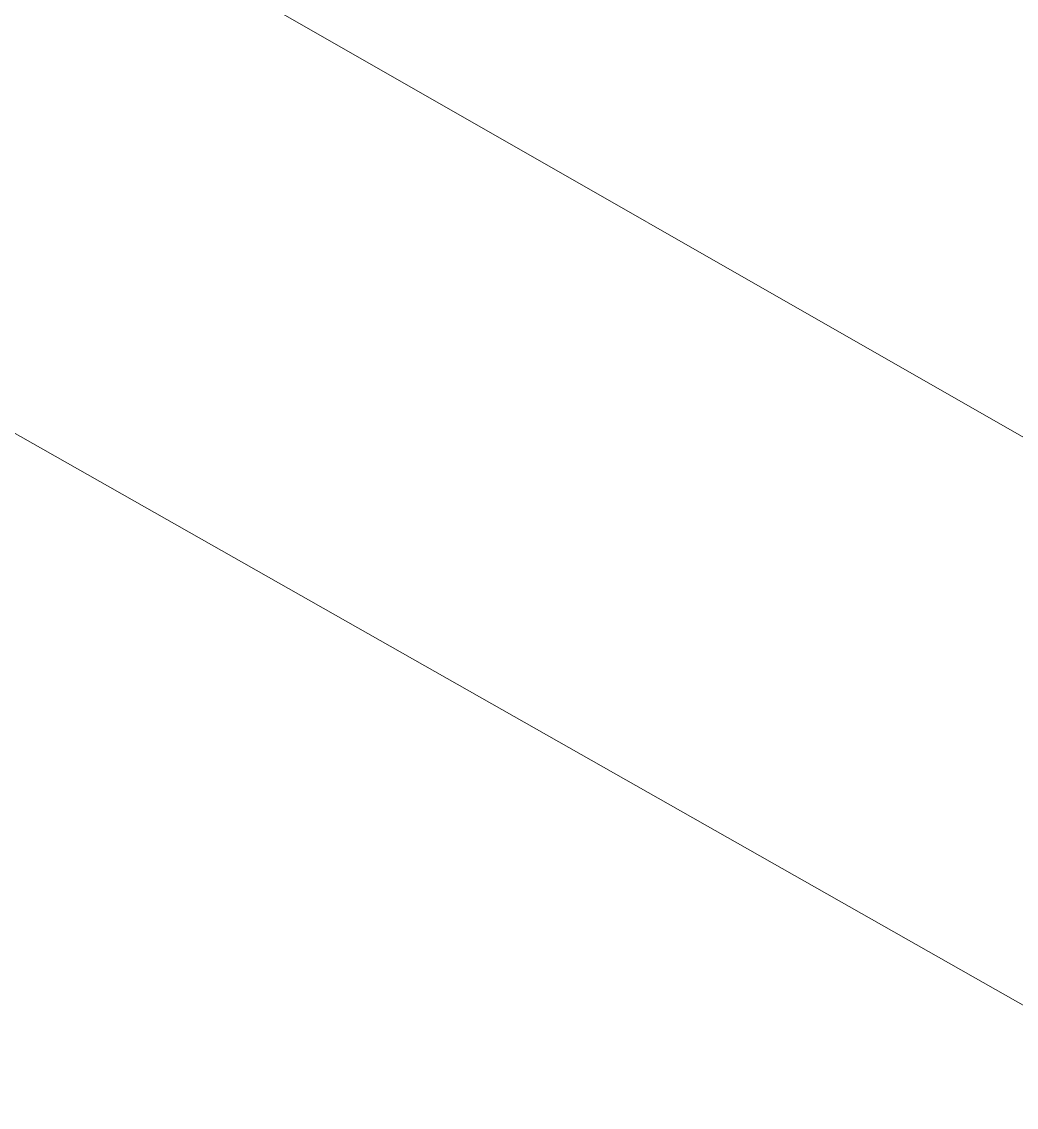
# Model space of a CAD drawing. Header units: metres. Extents: x 431006 to 434411, y 2469261 to 2473208.
# Drawn here: x 432370.54 to 432375.15, y 2471665.92 to 2471670.96 of the extents above; entities that cross this region are included whole.
import ezdxf

# ---------------------------------------------------------------- set-up
doc = ezdxf.new("R2010")
doc.units = ezdxf.units.M
doc.header["$MEASUREMENT"] = 0
doc.linetypes.add('ACAD_ISO02W100', pattern=[15, 12, -3])
doc.layers.add('duong be tong-ks', color=8, linetype='Continuous', lineweight=18)
doc.layers.add('mat nuoc-ks', color=8, linetype='DUONG_MEP_NUOC', lineweight=18)
doc.linetypes.add('DUONG_MEP_NUOC', pattern='A,0.2,[130,ltypeshp.shx,S=0.15,R=0,X=0,Y=0.15],0.05,[130,ltypeshp.shx,S=0.15,R=0,X=0,Y=0.15],1', length=1.25)

msp = doc.modelspace()

# ---------------------------------------------------------------- hatches: boundary and pattern name
at = {"layer": 'mat nuoc-ks', "linetype": 'ACAD_ISO02W100'}
h = msp.add_hatch(dxfattribs=at)
h.set_pattern_fill('MUDST', color=9, scale=10, style=0)
edge = h.paths.add_edge_path()
edge.add_spline(control_points=[(432454.8855, 2471844.9057), (432453.7432, 2471843.7347), (432452.2213, 2471841.0108), (432449.6786, 2471837.4581), (432448.8785, 2471833.3977), (432452.1298, 2471828.4758), (432456.8801, 2471822.1122), (432464.3318, 2471816.1444), (432471.8924, 2471812.5866), (432477.6816, 2471814.1608), (432482.355, 2471814.8961), (432487.6869, 2471814.8183), (432492.5629, 2471813.4212), (432497.7486, 2471813.042), (432500.2632, 2471816.428), (432500.2809, 2471819.8225), (432501.4251, 2471823.2091), (432498.1789, 2471827.3371), (432490.5173, 2471826.0732), (432482.4285, 2471829.1787), (432475.0702, 2471833.4828), (432472.2365, 2471840.4946), (432468.5234, 2471845.0558), (432469.0078, 2471851.8331), (432463.11, 2471850.7955), (432458.3965, 2471851.597), (432456.7416, 2471847.5775), (432455.7844, 2471845.8272), (432454.8855, 2471844.9057)], knot_values=[0, 0, 0, 0, 4.907698, 9.198282, 13.23321, 16.204981, 26.330746, 37.18561, 44.855517, 49.904104, 54.648013, 59.147831, 65.611945, 70.428928, 72.932066, 77.223848, 80.655469, 82.688982, 91.646183, 100.647606, 109.05736, 116.01793, 122.441503, 127.275139, 131.198062, 137.259811, 139.445885, 143.308001, 143.308001, 143.308001, 143.308001], degree=3, periodic=0)
edge = h.paths.add_edge_path()
edge.add_spline(control_points=[(432399.0387, 2471887.4183), (432395.8471, 2471885.0269), (432390.7504, 2471881.1108), (432386.3381, 2471874.1748), (432384.9175, 2471866.4003), (432396.4369, 2471860.5652), (432407.0724, 2471852.8137), (432419.892, 2471843.4238), (432432.343, 2471844.5129), (432437.6684, 2471850.4943), (432443.7165, 2471857.4248), (432437.0776, 2471865.6372), (432437.6095, 2471873.692), (432438.501, 2471880.0615), (432434.5726, 2471883.8891), (432429.4382, 2471889.2609), (432419.339, 2471889.9254), (432414.421, 2471896.6543), (432408.0571, 2471898.6048), (432404.6161, 2471891.927), (432385.4704, 2471876.7416), (432400.5144, 2471888.524), (432399.0387, 2471887.4183)], knot_values=[0, 0, 0, 0, 11.964381, 18.728651, 25.017518, 32.346973, 52.619067, 67.664658, 77.772566, 86.372389, 91.555968, 103.032299, 110.878588, 116.303196, 120.848039, 126.339436, 138.554712, 147.522504, 151.041707, 155.479834, 170.802374, 176.334366, 176.334366, 176.334366, 176.334366], degree=3, periodic=0)
edge = h.paths.add_edge_path()
edge.add_spline(control_points=[(432346.5103, 2471919.6608), (432344.7481, 2471916.3793), (432339.6118, 2471910.366), (432332.6993, 2471903.3053), (432330.0912, 2471896.5089), (432330.1122, 2471889.9982), (432334.3857, 2471882.6026), (432337.6729, 2471872.7795), (432341.9029, 2471864.4629), (432341.4188, 2471856.3999), (432342.6277, 2471849.3487), (432339.7194, 2471843.1992), (432340.0428, 2471838.5713), (432338.5149, 2471833.4215), (432343.7395, 2471834.2628), (432347.2935, 2471832.8927), (432357.616, 2471833.3952), (432361.1252, 2471848.1435), (432361.2048, 2471864.2919), (432377.3856, 2471867.4821), (432382.4421, 2471882.4078), (432395.5626, 2471888.1761), (432400.8385, 2471897.8836), (432406.3071, 2471902.6342), (432408.3276, 2471908.9177), (432401.2644, 2471913.1967), (432398.232, 2471922.7564), (432389.1463, 2471926.5691), (432382.4378, 2471931.9452), (432376.2482, 2471927.5806), (432369.3445, 2471924.6135), (432362.5838, 2471926.5991), (432357.0935, 2471929.267), (432351.5464, 2471927.6604), (432348.1771, 2471923.5708), (432347.1169, 2471920.7903), (432346.5103, 2471919.6608)], knot_values=[0, 0, 0, 0, 11.174396, 23.515688, 29.336219, 32.425837, 42.75321, 53.989626, 63.951091, 69.816069, 77.894615, 85.073624, 88.619159, 93.100596, 95.820134, 101.126349, 105.427087, 124.579899, 136.281995, 150.353628, 164.500194, 179.658831, 190.518371, 196.305427, 202.020065, 206.36991, 218.478405, 229.831317, 235.514845, 241.329429, 249.834355, 257.787271, 261.342151, 267.962088, 272.996817, 276.842777, 276.842777, 276.842777, 276.842777], degree=3, periodic=0)
edge = h.paths.add_edge_path()
edge.add_spline(control_points=[(432301.6897, 2471920.1158), (432307.025, 2471918.4917), (432313.8628, 2471915.6731), (432322.6857, 2471911.9391), (432328.8545, 2471914.9673), (432332.0101, 2471921.7952), (432335.7898, 2471927.6445), (432339.5915, 2471931.3206), (432338.8853, 2471935.6698), (432332.3684, 2471937.8182), (432325.3341, 2471942.6142), (432318.2534, 2471948.7284), (432310.7342, 2471951.1942), (432303.4885, 2471950.0644), (432295.6453, 2471948.4929), (432287.9746, 2471945.8957), (432283.0206, 2471940.1123), (432279.5891, 2471936.1935), (432277.4914, 2471929.8515), (432284.8787, 2471928.2926), (432289.973, 2471923.6423), (432297.121, 2471921.6357), (432300.5526, 2471920.4619), (432301.6897, 2471920.1158)], knot_values=[0, 0, 0, 0, 16.730928, 23.147919, 26.665764, 36.110462, 44.56547, 48.149541, 50.967378, 55.983067, 66.677397, 77.311175, 83.568492, 89.674944, 98.924656, 107.890827, 113.087631, 121.099665, 125.027931, 128.859159, 139.505899, 146.883635, 150.449469, 150.449469, 150.449469, 150.449469], degree=3, periodic=0)
h.paths.add_polyline_path([(432440.9731, 2471708.9654), (432434.8879, 2471711.0529), (432423.3535, 2471711.0529), (432423.3535, 2471697.4385), (432423.3535, 2471683.3099), (432421.2563, 2471674.3244), (432423.3452, 2471670.3308), (432431.7917, 2471667.6079), (432439.5116, 2471666.428), (432444.1435, 2471677.7734), (432446.0599, 2471692.8905), (432442.5178, 2471705.5973)])
h.paths.add_polyline_path([(432307.9465, 2471929.6489), (432315.9, 2471929.6489), (432315.9, 2471938.4832), (432307.9465, 2471938.4832)], flags=24)
h.paths.add_polyline_path([(432360.4694, 2471888.4026), (432368.4229, 2471888.4026), (432368.4229, 2471897.2369), (432360.4694, 2471897.2369)], flags=24)
h.paths.add_polyline_path([(432411.649, 2471863.0719), (432419.6025, 2471863.0719), (432419.6025, 2471871.9062), (432411.649, 2471871.9062)], flags=24)
h.paths.add_polyline_path([(432463.2897, 2471827.1484), (432471.2432, 2471827.1484), (432471.2432, 2471835.9827), (432463.2897, 2471835.9827)], flags=24)
h.paths.add_polyline_path([(432429.5265, 2471686.6917), (432437.48, 2471686.6917), (432437.48, 2471695.526), (432429.5265, 2471695.526)], flags=24)

# ---------------------------------------------------------------- linework, layer by layer
at = {"layer": 'duong be tong-ks', "color": 9, "linetype": 'Continuous', "lineweight": 0}
for points in [[(432422.846, 2471746.4703), (432418.3364, 2471741.3492), (432415.4042, 2471735.9326), (432413.6286, 2471729.9971), (432413.6286, 2471721.9813), (432414.9746, 2471714.8551), (432417.0564, 2471705.0035), (432417.0564, 2471699.9248), (432417.0564, 2471695.9534), (432415.4868, 2471690.5549), (432412.6222, 2471684.0532), (432408.8047, 2471675.9324), (432402.3416, 2471665.6586), (432396.9266, 2471660.6861), (432393.9029, 2471659.6662), (432387.428, 2471662.021), (432370.616, 2471671.6411)], [(432369.317, 2471669.7231), (432385.3493, 2471660.6235), (432390.8675, 2471658.2439), (432386.9367, 2471657.3374), (432382.0988, 2471657.3374), (432372.3852, 2471658.055), (432363.0118, 2471659.0748), (432357.7959, 2471659.0748), (432350.2172, 2471655.9604), (432344.0564, 2471653.1653), (432338.4249, 2471651.0501), (432332.7554, 2471650.2569), (432326.5947, 2471650.2569), (432315.6716, 2471651.8433), (432300.8695, 2471653.9239), (432290.8536, 2471654.3771), (432281.4045, 2471654.3771), (432266.4564, 2471653.1965), (432253.8325, 2471651.0436)]]:
    msp.add_lwpolyline(points, dxfattribs=at)

doc.saveas('drawing.dxf')
